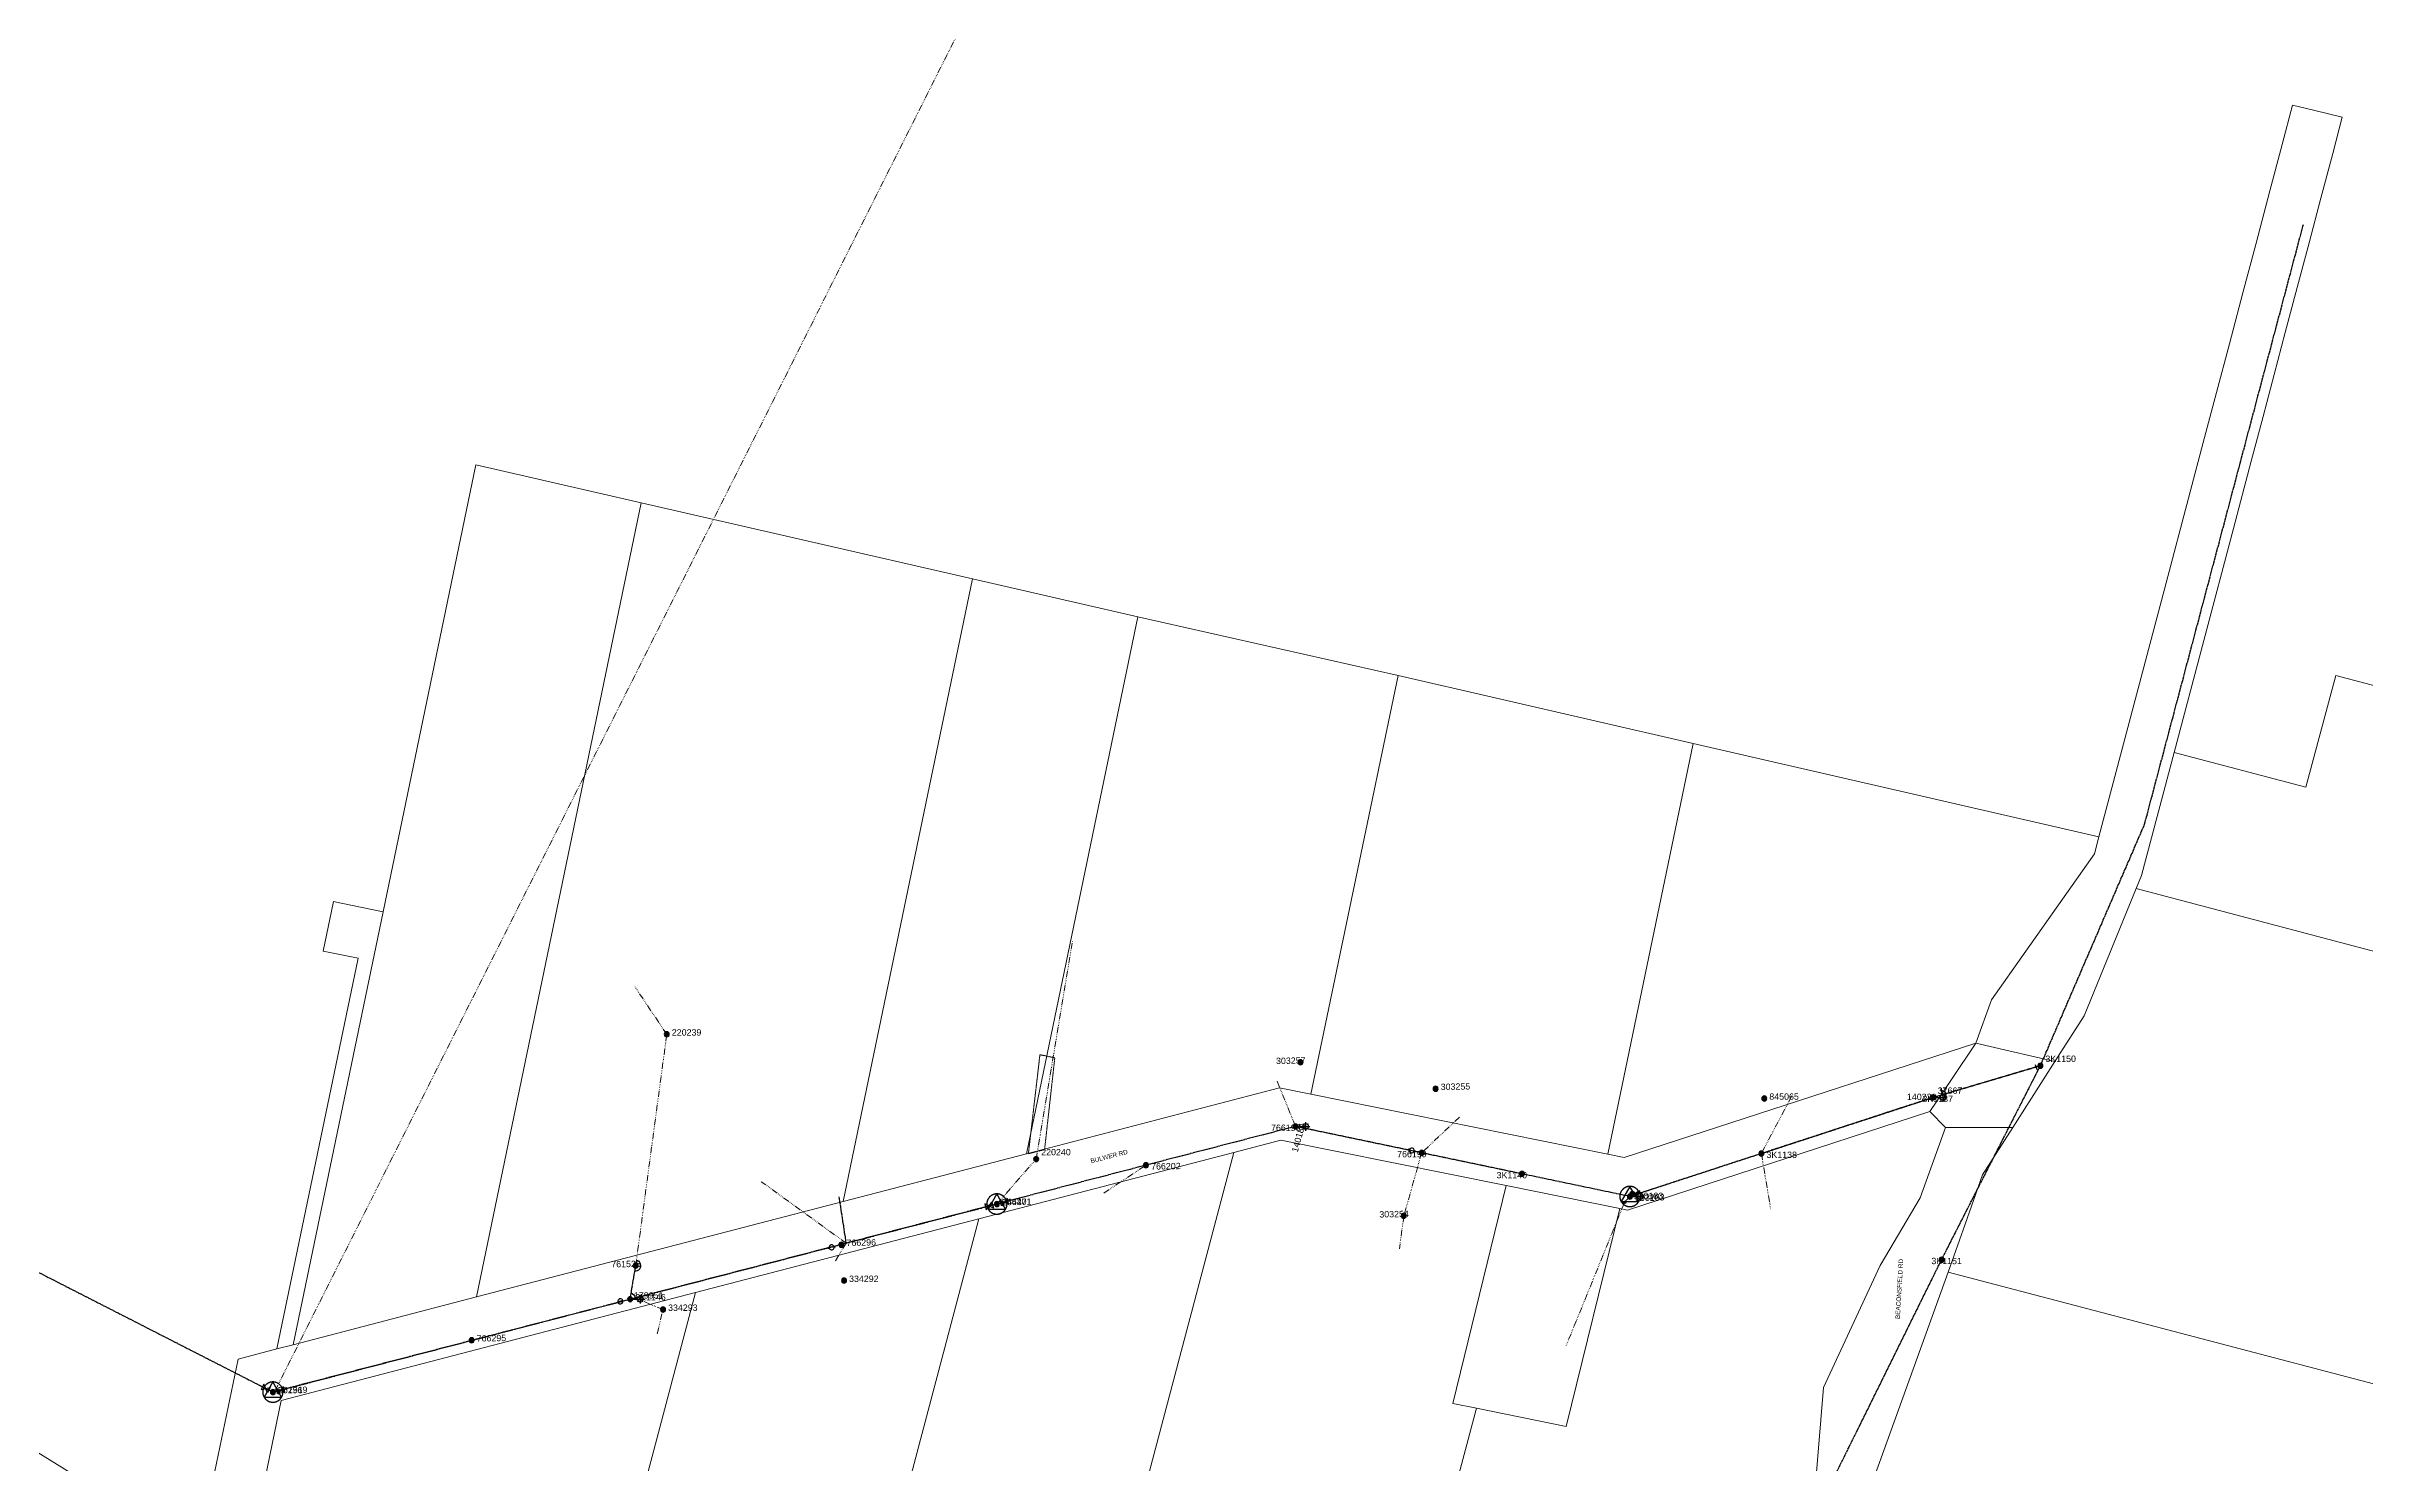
# Model space of a CAD drawing. Header units: metres. Extents: x 256054 to 262066, y 6173540 to 6179224.
# Drawn here: x 258086 to 259002, y 6175530 to 6176089 of the extents above; entities that cross this region are included whole.
import ezdxf
from ezdxf.enums import TextEntityAlignment as Align

# ---------------------------------------------------------------- set-up
doc = ezdxf.new("R2010")
doc.units = ezdxf.units.M
for name, pattern in [('Cable Exist OH', [1, 1, 0]), ('DASHED', [19.05, 12.7, -6.35]), ('HIDDEN2', [0.1875, 0.125, -0.0625]), ('PHANTOMX2', [5.6, 2.5, -0.5, 0.15, -0.5, 0.15, -0.5, 0.15, -0.5, 0.15, -0.5])]:
    doc.linetypes.add(name, pattern=pattern)
doc.layers.get('0').update_dxf_attribs({"color": 6})
for name, color, linetype, lineweight in [('Cadastre Land Parcels_SP_EXT', 96, 'Continuous', 15), ('Cadastre Other Property_SP_EXT', 96, 'DASHED', 15), ('Cadastre Roads_SP_EXT', 54, 'Continuous', 15), ('Mains_HV_EXT', 13, 'Continuous', 25), ('Mains_LV_EXT', 163, 'Continuous', 25), ('Services_SP_EXT', 42, 'PHANTOMX2', 20)]:
    doc.layers.add(name, color=color, linetype=linetype, lineweight=lineweight)
for name, color, linetype in [('Equip_LV_EXT', 7, 'Continuous'), ('Equip_SP_HV_EXT', 7, 'Continuous'), ('Equip_SP_LV_EXT', 7, 'Continuous'), ('Equip_SP_SL_EXT', 7, 'Continuous'), ('Sub_SP_TR_HV_LV_EXT', 7, 'Continuous'), ('SupportsOH_SP_TR_HV_LV_SL_EXT', 7, 'Continuous')]:
    doc.layers.add(name, color=color, linetype=linetype)
doc.styles.add('iecARIAL', font='arial.ttf', dxfattribs={"height": 2})
doc.styles.add('POLE_LABEL', font='arial.ttf', dxfattribs={"height": 2})
doc.styles.add('SL_LABEL', font='arial.ttf', dxfattribs={"height": 2})
doc.styles.get("Standard").update_dxf_attribs({"font": 'arial.ttf'})

# ---------------------------------------------------------------- blocks, each defined once
blk = doc.blocks.new('SUB_POLE_EXT')
at = {"flags": 128}
for points in [[(-0.05, 4), (-0.15, 4), (-0.25, 3.99), (-0.34, 3.99), (-0.44, 3.98), (-0.54, 3.96), (-0.64, 3.95), (-0.73, 3.93), (-0.83, 3.91), (-0.92, 3.89), (-1.02, 3.87), (-1.11, 3.84), (-1.21, 3.81), (-1.3, 3.78), (-1.39, 3.75), (-1.49, 3.71), (-1.58, 3.68), (-1.67, 3.64), (-1.75, 3.59), (-1.84, 3.55), (-1.93, 3.5), (-2.01, 3.46), (-2.1, 3.41), (-2.18, 3.35), (-2.26, 3.3), (-2.34, 3.24), (-2.42, 3.18), (-2.5, 3.12), (-2.58, 3.06), (-2.65, 3), (-2.72, 2.93), (-2.79, 2.86), (-2.86, 2.79), (-2.93, 2.72), (-3, 2.65), (-3.06, 2.58), (-3.12, 2.5), (-3.18, 2.42), (-3.24, 2.34), (-3.3, 2.26), (-3.35, 2.18), (-3.41, 2.1), (-3.46, 2.01), (-3.5, 1.93), (-3.55, 1.84), (-3.59, 1.75), (-3.64, 1.67), (-3.68, 1.58), (-3.71, 1.49), (-3.75, 1.39), (-3.78, 1.3), (-3.81, 1.21), (-3.84, 1.11), (-3.87, 1.02), (-3.89, 0.92), (-3.91, 0.83), (-3.93, 0.73), (-3.95, 0.64), (-3.96, 0.54), (-3.98, 0.44), (-3.99, 0.34), (-3.99, 0.25), (-4, 0.15), (-4, 0.05), (-4, -0.05), (-4, -0.15), (-3.99, -0.25), (-3.99, -0.34), (-3.98, -0.44), (-3.96, -0.54), (-3.95, -0.64), (-3.93, -0.73), (-3.91, -0.83), (-3.89, -0.92), (-3.87, -1.02), (-3.84, -1.11), (-3.81, -1.21), (-3.78, -1.3), (-3.75, -1.39), (-3.71, -1.49), (-3.68, -1.58), (-3.64, -1.67), (-3.59, -1.75), (-3.55, -1.84), (-3.5, -1.93), (-3.46, -2.01), (-3.41, -2.1), (-3.35, -2.18), (-3.3, -2.26), (-3.24, -2.34), (-3.18, -2.42), (-3.12, -2.5), (-3.06, -2.58), (-3, -2.65), (-2.93, -2.72), (-2.86, -2.79), (-2.79, -2.86), (-2.72, -2.93), (-2.65, -3), (-2.58, -3.06), (-2.5, -3.12), (-2.42, -3.18), (-2.34, -3.24), (-2.26, -3.3), (-2.18, -3.35), (-2.1, -3.41), (-2.01, -3.46), (-1.93, -3.5), (-1.84, -3.55), (-1.75, -3.59), (-1.67, -3.64), (-1.58, -3.68), (-1.49, -3.71), (-1.39, -3.75), (-1.3, -3.78), (-1.21, -3.81), (-1.11, -3.84), (-1.02, -3.87), (-0.92, -3.89), (-0.83, -3.91), (-0.73, -3.93), (-0.64, -3.95), (-0.54, -3.96), (-0.44, -3.98), (-0.34, -3.99), (-0.25, -3.99), (-0.15, -4), (-0.05, -4), (0.05, -4), (0.15, -4), (0.25, -3.99), (0.34, -3.99), (0.44, -3.98), (0.54, -3.96), (0.64, -3.95), (0.73, -3.93), (0.83, -3.91), (0.92, -3.89), (1.02, -3.87), (1.11, -3.84), (1.21, -3.81), (1.3, -3.78), (1.39, -3.75), (1.49, -3.71), (1.58, -3.68), (1.67, -3.64), (1.75, -3.59), (1.84, -3.55), (1.93, -3.5), (2.01, -3.46), (2.1, -3.41), (2.18, -3.35), (2.26, -3.3), (2.34, -3.24), (2.42, -3.18), (2.5, -3.12), (2.58, -3.06), (2.65, -3), (2.72, -2.93), (2.79, -2.86), (2.86, -2.79), (2.93, -2.72), (3, -2.65), (3.06, -2.58), (3.12, -2.5), (3.18, -2.42), (3.24, -2.34), (3.3, -2.26), (3.35, -2.18), (3.41, -2.1), (3.46, -2.01), (3.5, -1.93), (3.55, -1.84), (3.59, -1.75), (3.64, -1.67), (3.68, -1.58), (3.71, -1.49), (3.75, -1.39), (3.78, -1.3), (3.81, -1.21), (3.84, -1.11), (3.87, -1.02), (3.89, -0.92), (3.91, -0.83), (3.93, -0.73), (3.95, -0.64), (3.96, -0.54), (3.98, -0.44), (3.99, -0.34), (3.99, -0.25), (4, -0.15), (4, -0.05), (4, 0.05), (4, 0.15), (3.99, 0.25), (3.99, 0.34), (3.98, 0.44), (3.96, 0.54), (3.95, 0.64), (3.93, 0.73), (3.91, 0.83), (3.89, 0.92), (3.87, 1.02), (3.84, 1.11), (3.81, 1.21), (3.78, 1.3), (3.75, 1.39), (3.71, 1.49), (3.68, 1.58), (3.64, 1.67), (3.59, 1.75), (3.55, 1.84), (3.5, 1.93), (3.46, 2.01), (3.41, 2.1), (3.35, 2.18), (3.3, 2.26), (3.24, 2.34), (3.18, 2.42), (3.12, 2.5), (3.06, 2.58), (3, 2.65), (2.93, 2.72), (2.86, 2.79), (2.79, 2.86), (2.72, 2.93), (2.65, 3), (2.58, 3.06), (2.5, 3.12), (2.42, 3.18), (2.34, 3.24), (2.26, 3.3), (2.18, 3.35), (2.1, 3.41), (2.01, 3.46), (1.93, 3.5), (1.84, 3.55), (1.75, 3.59), (1.67, 3.64), (1.58, 3.68), (1.49, 3.71), (1.39, 3.75), (1.3, 3.78), (1.21, 3.81), (1.11, 3.84), (1.02, 3.87), (0.92, 3.89), (0.83, 3.91), (0.73, 3.93), (0.64, 3.95), (0.54, 3.96), (0.44, 3.98), (0.34, 3.99), (0.25, 3.99), (0.15, 4), (0.05, 4)], [(0, 4), (-3.46, -2), (3.46, -2)]]:
    blk.add_lwpolyline(points, close=True, dxfattribs=at)
at = {"flags": 8}
blk.add_attdef('ASSET_NUM', text='', height=2.5, dxfattribs=at).set_placement((0, 7), align=Align.MIDDLE_CENTER)
for tag, flags, p in [('STREET_CODE', 9, (-1.38, 1.45)), ('NO_PHASES', 9, (-1.38, 1.05)), ('OPERATED_BY', 9, (-1.38, 0.65)), ('MAINTAINED_BY', 9, (-1.38, 0.45)), ('ORIENTATION', 9, (-1.38, 0.25)), ('OWNED_BY', 9, (-1.38, 0.05)), ('CONSTRUCTED_VOLTAGE', 9, (-1.13, 0.75)), ('OPERATING_VOLTAGE', 9, (-1.13, 0.35)), ('STATE', 9, (-1.38, -0.35)), ('USAGE', 9, (-1.38, -0.75)), ('LEGEND', 9, (-1.38, -0.95)), ('SUBURB', 9, (-1.38, -1.15)), ('STREETNAME', 9, (-1.38, -1.35)), ('LOCATION', 9, (-1.38, -1.55)), ('NOTES', 9, (-1.38, -1.75)), ('Z', 1, (-1.38, -1.95)), ('SECONDARY_VOLTAGE', 9, (-1.13, -0.65)), ('SUBSTATION_TYPE', 9, (-1.13, -1.05))]:
    blk.add_attdef(tag, text='', height=0.1, dxfattribs=dict(flags=flags)).set_placement(p, align=Align.MIDDLE_LEFT)
blk = doc.blocks.new('LV_OH_LINKS_DISTFUSE_EXT')
for p, q in [((0, 0), (0.96, 0)), ((3.84, 0), (4.8, 0))]:
    blk.add_line(p, q)
blk.add_lwpolyline([(3.84, -1.2), (3.84, 1.2), (0.96, -1.2), (0.96, 1.2)], close=True)
at = {"flags": 9}
for tag, p in [('ACTUAL_STATUS', (0, 0)), ('CONSTRUCTED_VOLTAGE', (0, -0.2)), ('OPERATING_VOLTAGE', (0, -0.6)), ('ORIENTATION', (0, -0.8)), ('OWNED_BY', (0, -1)), ('STATE', (0, -1.2)), ('SWITCH_TYPE', (0, -1.4)), ('NO_PHASES', (0, -0.4)), ('USAGE', (0, -1.6)), ('NOTES', (0, -1.8))]:
    blk.add_attdef(tag, text='', height=0.2, dxfattribs=at).set_placement(p, align=Align.MIDDLE_LEFT)
at = {"flags": 1}
blk.add_attdef('Z', (0, 0), '', height=0.2, dxfattribs=at)
blk = doc.blocks.new('LV_OH_LINKS_OPEN_EXT')
for p, q in [((-0.17, 4.97), (-0.17, 5.46)), ((-0.17, 3), (-0.17, 2.5)), ((0.17, 4.97), (0.17, 5.46)), ((0.17, 3), (0.17, 2.5))]:
    blk.add_line(p, q)
blk.add_lwpolyline([(0, 2.99, 1), (0, 4.98, 1)], format="xyb", close=True)
at = {"flags": 9}
for tag, p in [('ACTUAL_STATUS', (0, 0)), ('CONSTRUCTED_VOLTAGE', (0, -0.2)), ('OPERATING_VOLTAGE', (0, -0.6)), ('ORIENTATION', (0, -0.8)), ('OWNED_BY', (0, -1)), ('STATE', (0, -1.2)), ('SWITCH_TYPE', (0, -1.4)), ('NO_PHASES', (0, -0.4)), ('USAGE', (0, -1.6)), ('LEGEND', (0, -1.8)), ('NOTES', (0, -2))]:
    blk.add_attdef(tag, text='', height=0.2, dxfattribs=at).set_placement(p, align=Align.MIDDLE_LEFT)
at = {"flags": 1}
blk.add_attdef('Z', (0, 0), '', height=0.2, dxfattribs=at)
blk = doc.blocks.new('LV_OH_LINKS_CLOSED_EXT')
for p, q in [((-0.17, 4.97), (-0.17, 3)), ((0.17, 4.97), (0.17, 3))]:
    blk.add_line(p, q)
blk.add_lwpolyline([(0, 2.99, 1), (0, 4.98, 1)], format="xyb", close=True)
at = {"flags": 9}
for tag, p in [('ACTUAL_STATUS', (0, 0)), ('CONSTRUCTED_VOLTAGE', (0, -0.2)), ('OPERATING_VOLTAGE', (0, -0.6)), ('ORIENTATION', (0, -0.8)), ('OWNED_BY', (0, -1)), ('STATE', (0, -1.2)), ('SWITCH_TYPE', (0, -1.4)), ('NO_PHASES', (0, -0.4)), ('USAGE', (0, -1.6)), ('NOTES', (0, -1.8))]:
    blk.add_attdef(tag, text='', height=0.2, dxfattribs=at).set_placement(p, align=Align.MIDDLE_LEFT)
at = {"flags": 1}
blk.add_attdef('Z', (0, 0), '', height=0.2, dxfattribs=at)
blk = doc.blocks.new('SL_LANTERN_EXT')
at = {"flags": 9}
for tag, p in [('LRATECODE', (-7.4, 0)), ('LOUTREACHVOCAB', (-7.2, 0)), ('LOUTREACH', (-7, 0)), ('LANTNUMBER', (-6.6, 0)), ('LNEW', (-6.4, 0)), ('LMASTVOCAB', (-6.2, 0)), ('LMAST', (-6, 0)), ('LLAMPVOCAB', (-5.8, 0)), ('LLAMP', (-5.6, 0)), ('LEXIST', (-5.4, 0)), ('LCHARGE3PERCENT', (-5.2, 0)), ('LCHARGE3', (-5, 0)), ('LCHARGE2PERCENT', (-4.8, 0)), ('LCHARGE2', (-4.6, 0)), ('LCHARGE1PERCENT', (-4.4, 0)), ('LCHARGE1', (-4.2, 0)), ('LCATEGORY', (-4, 0)), ('LBRACKETVOCAB', (-3.8, 0)), ('LBRACKET', (-3.6, 0)), ('LKINGHEIGHT', (-3.4, 0)), ('CREPLACE', (-3.2, 0)), ('CREMOVE', (-3, 0)), ('CNUMBER', (-2.8, 0)), ('CNEW', (-2.6, 0)), ('CEXIST', (-2.4, 0))]:
    blk.add_attdef(tag, text='', height=0.001, rotation=270, dxfattribs=at).set_placement(p, align=Align.MIDDLE_LEFT)
for tag, p in [('LREMOVE', (0, -7.6)), ('LREPLACE', (0, -7.8)), ('LTYPE', (0, -8)), ('LTYPEVOCAB', (0, -8.2)), ('LEGEND', (0, -8.4)), ('SUBURB', (0, -8.6)), ('STREETNAME', (0, -8.8)), ('LOCATION', (0, -9)), ('NOTES', (0, -9.2)), ('MAINTAINED_BY', (0, -9.86))]:
    blk.add_attdef(tag, text='', height=0.001, dxfattribs=at).set_placement(p, align=Align.MIDDLE_LEFT)
blk.add_attdef('OPERATED_BY', (0, -9.61), '', height=0.001, dxfattribs=at)
blk.add_wipeout([(5.69, 0), (5.06, -1.06), (4, -1.69), (2.94, -1.06), (2.31, 0), (2.94, 1.06), (4, 1.69), (5.06, 1.06)])
for p, q in [((0, 0), (4, 0)), ((2.94, 1.06), (3.2, 0.8)), ((4, 1.69), (4, 0)), ((5.06, 1.06), (4.8, 0.8)), ((2.94, -1.06), (3.2, -0.8)), ((4, 0), (5.69, 0)), ((4, 0), (4, -1.69)), ((5.06, -1.06), (4.8, -0.8))]:
    blk.add_line(p, q)
blk.add_circle((4, 0), 1.12)
for tag, p in [('USAGE', (-2.2, 0)), ('STATE', (-2, 0)), ('OWNED_BY', (-1.8, 0)), ('ORIENTATION', (-1.6, 0)), ('OPERATING_VOLTAGE', (-1.4, 0)), ('NO_PHASES', (-1.2, 0)), ('LANTERN_TYPE', (-1, 0)), ('LANTERN_PURPOSE', (-0.8, 0)), ('CONTROL_TYPE', (-0.6, 0)), ('CONSTRUCTED_VOLTAGE', (-0.4, 0))]:
    blk.add_attdef(tag, text='', height=0.001, rotation=270, dxfattribs=at).set_placement(p, align=Align.MIDDLE_LEFT)
at = {"style": 'SL_LABEL', "flags": 9}
blk.add_attdef('STREET_CODE', text='', height=0.001, rotation=270, dxfattribs=at).set_placement((0, 0), align=Align.MIDDLE_LEFT)
at = {"flags": 1}
blk.add_attdef('Z', (0, 0), '', height=0.001, rotation=270, dxfattribs=at)
at = {"width": 0.9}
blk.add_attdef('LNUMBER', text='', height=1, dxfattribs=at).set_placement((7, -1), align=Align.MIDDLE_LEFT)
blk = doc.blocks.new('POLE_EXT')
blk.add_hatch(color=256).paths.add_polyline_path([(-1, 0, 1), (1, 0, 1)])
blk.add_lwpolyline([(-1, 0, 1), (1, 0, 1)], format="xyb", close=True)
at = {"flags": 8}
blk.add_attdef('pNumber', text='', height=2, dxfattribs=at).set_placement((2.5, 2.5), align=Align.MIDDLE_CENTER)
at = {"style": 'POLE_LABEL', "flags": 9}
for tag, p in [('STRUCTURE_PLANT_NUMBER', (1.35, 0.03)), ('STREET_CODE', (1.35, -0.2))]:
    blk.add_attdef(tag, text='', height=0.2, dxfattribs=at).set_placement(p, align=Align.MIDDLE_LEFT)
at = {"flags": 1}
blk.add_attdef('Z', (1.35, -7.33), '', height=0.2, dxfattribs=at)
at = {"flags": 9}
for tag, p in [('OWNED_BY', (1.35, -0.4)), ('SPECIAL_USE', (1.35, -0.8)), ('STATE', (1.35, -1)), ('cLV', (1.35, -1.4)), ('hDepth', (1.35, -1.6)), ('hDia', (1.35, -1.8)), ('cHV', (1.35, -2)), ('cLinedev', (1.35, -3.4)), ('pExisting', (1.35, -3.8)), ('pFooting', (1.35, -4.4)), ('pNew', (1.35, -4.6)), ('pRelocate', (1.35, -5)), ('pRemove', (1.35, -5.2)), ('pReplace', (1.35, -5.4)), ('pStay', (1.35, -5.6)), ('pType', (1.35, -5.8)), ('cspan', (1.35, -6)), ('STREETNAME', (1.35, -6.2)), ('SUBURB', (1.35, -6.4)), ('OPERATED_BY', (1.36, -7.01)), ('PARENT', (1.35, -0.6)), ('USAGE', (1.35, -1.2)), ('LBRACKET', (1.35, -2.2)), ('LExisting', (1.35, -2.4)), ('LANTNUMBER', (1.35, -2.6)), ('LOther', (1.35, -2.8)), ('LRemove', (1.35, -3)), ('LEGEND', (1.35, -3.2)), ('LOCATION', (1.35, -3.6)), ('PFNUMBER', (1.35, -4)), ('NEWPFNUMBER', (1.35, -4.2)), ('NOTES', (1.35, -6.6)), ('MAINTAINED_BY', (1.36, -6.81))]:
    blk.add_attdef(tag, text='', height=0.2, dxfattribs=at).set_placement(p, align=Align.MIDDLE_LEFT)
blk = doc.blocks.new('HV_USL_CLOSED_EXT')
at = {"layer": 'Equip_SP_HV_EXT'}
blk.add_line((4, 2.5), (4, -2.5), dxfattribs=at)
blk.add_arc((4, 0), 1.5, 270, 90, dxfattribs=at)
for tag, flags, p in [('ACTUAL_STATUS', 9, (0, 1.55)), ('STREET_CODE', 9, (0, 1.75)), ('CONSTRUCTED_VOLTAGE', 9, (0, 1.35)), ('NO_PHASES', 9, (0, 1.15)), ('OPERATING_VOLTAGE', 9, (0, 0.95)), ('ORIENTATION', 9, (0, 0.75)), ('OWNED_BY', 9, (0, 0.55)), ('OPERATED_BY', 9, (0, 0.35)), ('MAINTAINED_BY', 9, (0, 0.15)), ('STATE', 9, (0, -0.05)), ('Z', 1, (0, -1.85)), ('SWITCH_TYPE', 9, (0, -0.25)), ('USAGE', 9, (0, -0.45)), ('LEGEND', 9, (0, -0.65)), ('LOCATION', 9, (0, -0.85)), ('STREETNAME', 9, (0, -1.05)), ('SUBURB', 9, (0, -1.25)), ('NOTES', 9, (0, -1.45)), ('LABEL_ALIGNMENT', 9, (0, -1.65))]:
    blk.add_attdef(tag, text='', height=0.1, dxfattribs=dict(at, flags=flags)).set_placement(p, align=Align.MIDDLE_LEFT)
at = {"layer": 'Equip_SP_HV_EXT', "width": 0.9, "flags": 8}
blk.add_attdef('ASSET_NUM', text='', height=2, rotation=270, dxfattribs=at).set_placement((9.5, 0), align=Align.MIDDLE_CENTER)
blk = doc.blocks.new('End Shackle_EXT')
blk.add_wipeout([(0, 0.25), (1.81, 0.25), (1.82, -0.25), (0, -0.25)])
blk.add_line((1.81, -1), (1.81, 1))
at = {"flags": 1}
blk.add_attdef('Z', (0, 0), '', height=0.2, dxfattribs=at)
at = {"flags": 9}
for tag, p in [('CONNECTOR_TYPE', (0, 0)), ('CONSTRUCTED_VOLTAGE', (0, -0.2)), ('OPERATING_VOLTAGE', (0, -0.6)), ('ORIENTATION', (0, -0.8)), ('OWNED_BY', (0, -1)), ('STATE', (0, -1.2)), ('NO_PHASES', (0, -0.4)), ('USAGE', (0, -1.4)), ('NOTES', (0, -1.6))]:
    blk.add_attdef(tag, text='', height=0.2, dxfattribs=at).set_placement(p, align=Align.MIDDLE_LEFT)
blk = doc.blocks.new('CONNECTOR_NODE_EXT')
h = blk.add_hatch(color=256)
edge = h.paths.add_edge_path()
edge.add_arc((0, 0), 0.5, 0, 360)
blk.add_circle((0, 0), 0.5)
at = {"flags": 1}
blk.add_attdef('Z', (0, 0), '', height=0.2, dxfattribs=at)
at = {"flags": 9}
for tag, p in [('CONNECTOR_TYPE', (0, 0)), ('CONSTRUCTED_VOLTAGE', (0, -0.2)), ('OPERATING_VOLTAGE', (0, -0.6)), ('ORIENTATION', (0, -0.8)), ('SUBTYPE', (0, -1)), ('NO_PHASES', (0, -0.4)), ('USAGE', (0, -1.2)), ('NOTES', (0, -1.4))]:
    blk.add_attdef(tag, text='', height=0.2, dxfattribs=at).set_placement(p, align=Align.MIDDLE_LEFT)

msp = doc.modelspace()

# ---------------------------------------------------------------- linework, layer by layer
at = {"layer": 'Cadastre Land Parcels_SP_EXT', "linetype": 'Continuous'}
for points in [[(258256.16, 6175595.55), (258321.2, 6175909.1), (258255.84, 6175924.09), (258219.34, 6175747.64), (258183.78, 6175576.7), (258256.16, 6175595.55)], [(258328.54, 6175614.39), (258400.92, 6175633.24), (258451.91, 6175879.11), (258386.55, 6175894.11), (258321.2, 6175909.1), (258256.16, 6175595.55), (258328.54, 6175614.39)], [(258473.29, 6175652.09), (258517.26, 6175864.11), (258451.91, 6175879.11), (258400.92, 6175633.24), (258473.29, 6175652.09)], [(258619.91, 6175840.92), (258517.26, 6175864.11), (258473.29, 6175652.09), (258573.1, 6175678.09), (258585.54, 6175675.58), (258619.91, 6175840.92)], [(258736.42, 6175814.11), (258619.91, 6175840.92), (258585.54, 6175675.58), (258702.71, 6175651.95), (258736.42, 6175814.11)], [(258989.98, 6175840.98), (258978.15, 6175796.81), (258926.22, 6175810.55), (258913.35, 6175761.95), (258911.27, 6175756.85), (259125.86, 6175700.06), (259140.11, 6175753.94), (259151.78, 6175798.16), (258989.98, 6175840.98)], [(258746, 6175662.61), (258847.93, 6175695.78), (258854.08, 6175712.87), (258894.73, 6175770.46), (258896.53, 6175777.26), (258821.7, 6175794.48), (258756.33, 6175809.53), (258736.42, 6175814.11), (258702.71, 6175651.95), (258709.21, 6175650.64), (258746, 6175662.61)], [(259092.27, 6175559.01), (259114.39, 6175656.74), (259125.86, 6175700.06), (258911.27, 6175756.85), (258890.68, 6175706.58), (258879.18, 6175688.55), (258862.55, 6175662.48), (258850.64, 6175643.81), (258843.73, 6175624.33), (258836.98, 6175605.31), (259002.36, 6175561.95), (259087.65, 6175539.59), (259092.27, 6175559.01)], [(258183.78, 6175576.7), (258219.34, 6175747.64), (258202.75, 6175751.09), (258199.77, 6175751.71), (258195.7, 6175732.14), (258209.4, 6175729.29), (258177.3, 6175575.01), (258183.78, 6175576.7)], [(258825.94, 6175634.71), (258835.92, 6175662.42), (258829.8, 6175668.73), (258710.42, 6175629.88), (258707.38, 6175630.49), (258686.32, 6175544.47), (258650.86, 6175551.62), (258627.25, 6175462.64), (258776.67, 6175423.04), (258780.33, 6175467.94), (258776.85, 6175498.41), (258784.59, 6175519.9), (258787.86, 6175559.77), (258810.14, 6175607.99), (258825.94, 6175634.71)], [(258650.86, 6175551.62), (258641.51, 6175553.5), (258662.57, 6175639.53), (258573.7, 6175657.45), (258555.06, 6175652.59), (258512.84, 6175492.96), (258627.25, 6175462.64), (258650.86, 6175551.62)], [(258512.84, 6175492.96), (258555.06, 6175652.59), (258454.43, 6175626.38), (258410.06, 6175458.61), (258497.62, 6175435.44), (258512.84, 6175492.96)], [(258707.38, 6175630.49), (258662.57, 6175639.53), (258641.51, 6175553.5), (258650.86, 6175551.62), (258686.32, 6175544.47), (258707.38, 6175630.49)], [(258454.43, 6175626.38), (258342.66, 6175597.27), (258311.58, 6175479.76), (258353.11, 6175473.69), (258410.06, 6175458.61), (258454.43, 6175626.38)], [(259087.65, 6175539.59), (259002.36, 6175561.95), (258836.98, 6175605.31), (258800.75, 6175504.64), (258801.79, 6175495.55), (259060.37, 6175436.54), (259087.65, 6175539.59)], [(258342.66, 6175597.27), (258179.1, 6175554.67), (258169.95, 6175510.54), (258177.81, 6175499.3), (258311.58, 6175479.76), (258342.66, 6175597.27)], [(258025.95, 6175569.37), (257973.05, 6175523.87), (258133.2, 6175503.12), (258025.95, 6175569.37)]]:
    msp.add_lwpolyline(points, close=True, dxfattribs=at)
at = {"layer": 'Cadastre Other Property_SP_EXT', "linetype": 'HIDDEN2'}
msp.add_lwpolyline([(258480.39, 6175653.74), (258484.42, 6175689.96), (258478.55, 6175691.2), (258474, 6175652.1), (258480.39, 6175653.74)], close=True, dxfattribs=at)
at = {"layer": 'Cadastre Roads_SP_EXT', "linetype": 'Continuous'}
for points in [[(258890.68, 6175706.58), (258911.27, 6175756.85), (258913.35, 6175761.95), (258926.22, 6175810.55), (258937.92, 6175854.76), (258949.62, 6175898.98), (258956.67, 6175925.61), (258961.32, 6175943.17), (258965.71, 6175959.77), (258970.11, 6175976.37), (258974.78, 6175994.05), (258979.46, 6176011.72), (258984.14, 6176029.39), (258988.81, 6176047.07), (258992.58, 6176061.31), (258981.17, 6176064.1), (258972.99, 6176066.09), (258968.92, 6176050.52), (258964.02, 6176032.27), (258958.55, 6176011.57), (258953.38, 6175992.05), (258948.03, 6175971.84), (258942.95, 6175952.64), (258937.72, 6175932.85), (258932.57, 6175913.41), (258922.4, 6175874.97), (258905.05, 6175809.42), (258896.53, 6175777.26), (258894.73, 6175770.46), (258854.08, 6175712.87), (258847.93, 6175695.78), (258860.96, 6175692.76), (258879.18, 6175688.55), (258890.68, 6175706.58)], [(258815.51, 6175375.66), (258811.75, 6175408.53), (258803.86, 6175477.52), (258801.79, 6175495.55), (258800.75, 6175504.64), (258836.98, 6175605.31), (258843.73, 6175624.33), (258850.64, 6175643.81), (258862.55, 6175662.48), (258846.9, 6175662.44), (258835.92, 6175662.42), (258825.94, 6175634.71), (258810.14, 6175607.99), (258787.86, 6175559.77), (258784.59, 6175519.9), (258780.33, 6175467.94), (258776.67, 6175423.04), (258773.34, 6175354.6), (258791.98, 6175345.5), (258805.75, 6175338.78), (258815.51, 6175375.66)]]:
    msp.add_lwpolyline(points, close=True, dxfattribs=at)
at = {"layer": 'Mains_LV_EXT', "linetype": 'Cable Exist OH'}
for points in [[(258520.41, 6175647.57), (258461.56, 6175632.25)], [(258402.11, 6175616.94), (258399.32, 6175635.12)], [(258400.2, 6175616.32), (258461.56, 6175632.25)], [(258059.83, 6175617.27), (258175.8, 6175557.99)]]:
    msp.add_lwpolyline(points, dxfattribs=at)
at = {"layer": 'Mains_LV_EXT', "linetype": 'Continuous'}
for points in [[(258318.72, 6175605.93, 1.009875), (258319.28, 6175609.89)], [(258317.22, 6175597.12, -0.28048), (258318.77, 6175595.18)]]:
    msp.add_lwpolyline(points, format="xyb", dxfattribs=at)
at = {"layer": 'Services_SP_EXT'}
for points in [[(258477.06, 6175649.98), (258491.45, 6175736.19)], [(258319.01, 6175607.91), (258331.26, 6175699.25), (258318.75, 6175717.96)], [(258775.18, 6175674.64), (258763.32, 6175652.18)], [(258644.13, 6175666.52), (258629.19, 6175652.46)], [(258461.56, 6175632.25), (258477.06, 6175649.98)], [(258503.77, 6175636.57), (258520.41, 6175647.57)], [(258629.19, 6175652.46), (258622.24, 6175627.61), (258620.41, 6175614.58)], [(258763.32, 6175652.18), (258767.02, 6175630.03)], [(258402.06, 6175616.79), (258368.58, 6175641.06)], [(258397.81, 6175609.88), (258402.07, 6175616.79)]]:
    msp.add_lwpolyline(points, dxfattribs=at)

# ---------------------------------------------------------------- block references
at = {"layer": 'Equip_LV_EXT'}
for p in [(258710.68, 6175635.89), (258711.02, 6175636.14), (258711.43, 6175636.22)]:
    msp.add_blockref('LV_OH_LINKS_DISTFUSE_EXT', p, dxfattribs=at)
for p, rotation in [((258460.81, 6175632.06), 194.1771700056418), ((258462.19, 6175632.41), 14.1558397248412), ((258175.09, 6175558.35), 153.1807007997287), ((258176.48, 6175558.17), 13.80733554195085)]:
    msp.add_blockref('LV_OH_LINKS_DISTFUSE_EXT', p, dxfattribs=dict(at, rotation=rotation))
at = {"layer": 'Equip_SP_LV_EXT'}
for name, p, rotation in [('LV_OH_LINKS_OPEN_EXT', (258629.19, 6175652.46), 76.4292260215555), ('LV_OH_LINKS_OPEN_EXT', (258400.2, 6175616.19), 104.8827603232632), ('LV_OH_LINKS_CLOSED_EXT', (258316.82, 6175594.68), 102.8215192734136)]:
    msp.add_blockref(name, p, dxfattribs=dict(at, rotation=rotation))
at = {"layer": 'Sub_SP_TR_HV_LV_EXT'}
ref = msp.add_blockref('SUB_POLE_EXT', (258711.43, 6175635.22), dxfattribs=at)
ref.add_attrib('ASSET_NUM', '30710', dxfattribs={"layer": '0', "height": 2.5}).set_placement((258713.43, 6175635.97), align=Align.TOP_LEFT)
ref = msp.add_blockref('SUB_POLE_EXT', (258461.56, 6175632.25), dxfattribs=at)
ref.add_attrib('ASSET_NUM', '24447', dxfattribs={"layer": '0', "height": 2.5, "rotation": 1}).set_placement((258463.56, 6175633), align=Align.MIDDLE_LEFT)
ref = msp.add_blockref('SUB_POLE_EXT', (258175.8, 6175557.99), dxfattribs=at)
ref.add_attrib('ASSET_NUM', '30296', dxfattribs={"layer": '0', "height": 2.5}).set_placement((258177.8, 6175558.74), align=Align.MIDDLE_LEFT)
at = {"layer": 'SupportsOH_SP_TR_HV_LV_SL_EXT'}
ref = msp.add_blockref('POLE_EXT', (258331.26, 6175699.25), dxfattribs=at)
ref.add_attrib('ASSET_NUM', '220239', dxfattribs={"layer": '0', "height": 2.5, "style": 'POLE_LABEL'}).set_placement((258333.26, 6175700), align=Align.MIDDLE_LEFT)
ref = msp.add_blockref('POLE_EXT', (258581.39, 6175688.2), dxfattribs=at)
ref.add_attrib('ASSET_NUM', '303257', dxfattribs={"layer": '0', "height": 2.5, "rotation": 1, "style": 'POLE_LABEL'}).set_placement((258583.39, 6175688.95), align=Align.MIDDLE_RIGHT)
ref = msp.add_blockref('POLE_EXT', (258873.43, 6175686.86), dxfattribs=at)
ref.add_attrib('ASSET_NUM', '3K1150', dxfattribs={"layer": '0', "height": 2.5, "style": 'POLE_LABEL'}).set_placement((258875.43, 6175687.61), align=Align.BOTTOM_LEFT)
ref = msp.add_blockref('POLE_EXT', (258634.73, 6175677.76), dxfattribs=at)
ref.add_attrib('ASSET_NUM', '303255', dxfattribs={"layer": '0', "height": 2.5, "rotation": 1, "style": 'POLE_LABEL'}).set_placement((258636.73, 6175678.51), align=Align.MIDDLE_LEFT)
ref = msp.add_blockref('POLE_EXT', (258764.44, 6175673.92), dxfattribs=at)
ref.add_attrib('ASSET_NUM', '845065', dxfattribs={"layer": '0', "height": 2.5, "style": 'POLE_LABEL'}).set_placement((258766.44, 6175674.67), align=Align.MIDDLE_LEFT)
ref = msp.add_blockref('POLE_EXT', (258477.06, 6175649.98), dxfattribs=at)
ref.add_attrib('ASSET_NUM', '220240', dxfattribs={"layer": '0', "height": 2.5, "style": 'POLE_LABEL'}).set_placement((258479.06, 6175650.73), align=Align.BOTTOM_LEFT)
ref = msp.add_blockref('POLE_EXT', (258520.41, 6175647.57), dxfattribs=at)
ref.add_attrib('ASSET_NUM', '766202', dxfattribs={"layer": '0', "height": 2.5, "rotation": 1, "style": 'POLE_LABEL'}).set_placement((258522.41, 6175648.32), align=Align.TOP_LEFT)
ref = msp.add_blockref('POLE_EXT', (258629.19, 6175652.46), dxfattribs=at)
ref.add_attrib('ASSET_NUM', '766199', dxfattribs={"layer": '0', "height": 2.5, "rotation": 0.06639, "style": 'POLE_LABEL'}).set_placement((258631.19, 6175653.21), align=Align.TOP_RIGHT)
ref = msp.add_blockref('POLE_EXT', (258763.32, 6175652.18), dxfattribs=at)
ref.add_attrib('ASSET_NUM', '3K1138', dxfattribs={"layer": '0', "height": 2.5, "style": 'POLE_LABEL'}).set_placement((258765.32, 6175652.93), align=Align.TOP_LEFT)
ref = msp.add_blockref('POLE_EXT', (258668.82, 6175644.15), dxfattribs=at)
ref.add_attrib('ASSET_NUM', '3K1140', dxfattribs={"layer": '0', "height": 2.5, "style": 'POLE_LABEL'}).set_placement((258670.82, 6175644.9), align=Align.TOP_RIGHT)
ref = msp.add_blockref('POLE_EXT', (258461.56, 6175632.25), dxfattribs=at)
ref.add_attrib('ASSET_NUM', '766201', dxfattribs={"layer": '0', "height": 2.5, "rotation": 1, "style": 'POLE_LABEL'}).set_placement((258463.56, 6175633), align=Align.MIDDLE_LEFT)
ref = msp.add_blockref('POLE_EXT', (258622.16, 6175627.61), dxfattribs=at)
ref.add_attrib('ASSET_NUM', '303254', dxfattribs={"layer": '0', "height": 2.5, "rotation": 1, "style": 'POLE_LABEL'}).set_placement((258624.16, 6175628.36), align=Align.MIDDLE_RIGHT)
ref = msp.add_blockref('POLE_EXT', (258319.01, 6175607.91), dxfattribs=at)
ref.add_attrib('ASSET_NUM', '761526', dxfattribs={"layer": '0', "height": 2.5, "rotation": 1, "style": 'POLE_LABEL'}).set_placement((258321.01, 6175608.66), align=Align.MIDDLE_RIGHT)
ref = msp.add_blockref('POLE_EXT', (258400.2, 6175616.19), dxfattribs=at)
ref.add_attrib('ASSET_NUM', '766296', dxfattribs={"layer": '0', "height": 2.5, "rotation": 1, "style": 'POLE_LABEL'}).set_placement((258402.2, 6175616.94), align=Align.MIDDLE_LEFT)
ref = msp.add_blockref('POLE_EXT', (258834.42, 6175610.24), dxfattribs=at)
ref.add_attrib('ASSET_NUM', '3K1151', dxfattribs={"layer": '0', "height": 2.5, "style": 'POLE_LABEL'}).set_placement((258836.42, 6175611), align=Align.TOP_CENTER)
ref = msp.add_blockref('POLE_EXT', (258401.22, 6175601.99), dxfattribs=at)
ref.add_attrib('ASSET_NUM', '334292', dxfattribs={"layer": '0', "height": 2.5, "style": 'POLE_LABEL'}).set_placement((258403.22, 6175602.74), align=Align.MIDDLE_LEFT)
ref = msp.add_blockref('POLE_EXT', (258254.23, 6175578.43), dxfattribs=at)
ref.add_attrib('ASSET_NUM', '766295', dxfattribs={"layer": '0', "height": 2.5, "rotation": 1, "style": 'POLE_LABEL'}).set_placement((258256.23, 6175579.18), align=Align.MIDDLE_LEFT)
ref = msp.add_blockref('POLE_EXT', (258175.8, 6175557.99), dxfattribs=at)
ref.add_attrib('ASSET_NUM', '761519', dxfattribs={"layer": '0', "height": 2.5, "rotation": 1, "style": 'POLE_LABEL'}).set_placement((258177.8, 6175558.74), align=Align.MIDDLE_LEFT)

# ---------------------------------------------------------------- texts
at = {"layer": 'Cadastre Roads_SP_EXT'}
for s, rotation, p in [('BULWER RD', 14.37265, (258498.78, 6175648.33)), ('BEACONSFIELD RD', 86.65568, (258817.94, 6175586.8))]:
    msp.add_text(s, height=1.8, rotation=rotation, dxfattribs=at).set_placement(p)

# ---------------------------------------------------------------- next in the draw order: block references
at = {"layer": 'Equip_SP_SL_EXT'}
ref = msp.add_blockref('SL_LANTERN_EXT', (258830.92, 6175674.26), dxfattribs=at)
ref.add_attrib('ASSET_NUM', '140223', dxfattribs={"layer": '0', "height": 2.5, "rotation": 359.60976, "style": 'iecARIAL'}).set_placement((258832.42, 6175675.76), align=Align.TOP_RIGHT)
ref = msp.add_blockref('SL_LANTERN_EXT', (258579.43, 6175662.88), dxfattribs=at)
ref.add_attrib('ASSET_NUM', '140184', dxfattribs={"layer": '0', "height": 2.5, "rotation": 74.74427, "style": 'iecARIAL'}).set_placement((258580.93, 6175664.38), align=Align.TOP_RIGHT)
ref = msp.add_blockref('SL_LANTERN_EXT', (258711.43, 6175635.22), dxfattribs=at)
ref.add_attrib('ASSET_NUM', '140183', dxfattribs={"layer": '0', "height": 2.5, "style": 'iecARIAL'}).set_placement((258712.93, 6175636.72), align=Align.TOP_LEFT)
ref = msp.add_blockref('SL_LANTERN_EXT', (258316.82, 6175594.68), dxfattribs=at)
ref.add_attrib('ASSET_NUM', '179951', dxfattribs={"layer": '0', "height": 2.5, "rotation": 0.02417, "style": 'iecARIAL'}).set_placement((258318.32, 6175596.18), align=Align.MIDDLE_LEFT)
at = {"layer": 'Mains_LV_EXT', "rotation": 196.6662847673934}
msp.add_blockref('End Shackle_EXT', (258873.43, 6175686.86), dxfattribs=at)

# ---------------------------------------------------------------- next in the draw order: linework, layer by layer
at = {"layer": 'Cadastre Roads_SP_EXT', "linetype": 'Continuous'}
msp.add_lwpolyline([(258169.95, 6175510.54), (258179.1, 6175554.67), (258342.66, 6175597.27), (258454.43, 6175626.38), (258555.06, 6175652.59), (258573.7, 6175657.45), (258662.57, 6175639.53), (258707.38, 6175630.49), (258710.42, 6175629.88), (258829.8, 6175668.73), (258829.8, 6175668.73), (258838.31, 6175681.42), (258847.93, 6175695.78), (258746, 6175662.61), (258709.21, 6175650.64), (258702.71, 6175651.95), (258585.54, 6175675.58), (258573.1, 6175678.09), (258473.29, 6175652.09), (258400.92, 6175633.24), (258328.54, 6175614.39), (258256.16, 6175595.55), (258183.78, 6175576.7), (258177.3, 6175575.01), (258162.06, 6175571.04), (258149.62, 6175511.04)], dxfattribs=at)
at = {"layer": 'Mains_HV_EXT', "linetype": 'Cable Exist OH'}
for points in [[(258873.43, 6175686.86), (258914.56, 6175782.2), (258977.25, 6176019.04)], [(258773.36, 6175350.36), (258780.53, 6175419.07), (258779.46, 6175498.9), (258834.42, 6175610.24), (258873.42, 6175686.84)], [(258873.41, 6175686.85), (258830.92, 6175674.26)], [(258830.92, 6175674.26), (258711.43, 6175635.22)], [(258711.43, 6175635.22), (258579.43, 6175662.88), (258520.41, 6175647.57), (258461.56, 6175632.25)], [(258461.56, 6175632.25), (258254.14, 6175578.32), (258175.8, 6175557.99)]]:
    msp.add_lwpolyline(points, dxfattribs=at)
at = {"layer": 'Mains_LV_EXT', "linetype": 'Cable Exist OH'}
for points in [[(258830.96, 6175674.28), (258873.43, 6175686.86)], [(258763.32, 6175652.18), (258830.92, 6175674.26), (258830.96, 6175674.28)], [(258579.43, 6175662.88), (258520.41, 6175647.57)], [(258629.19, 6175652.46), (258579.43, 6175662.88)], [(258711.43, 6175635.22), (258668.82, 6175644.15), (258629.19, 6175652.46)], [(258763.32, 6175652.18), (258711.43, 6175635.22)], [(258709.28, 6175632.92), (258711.43, 6175635.22)], [(258316.82, 6175594.68), (258400.2, 6175616.32)], [(258316.82, 6175594.68), (258319.01, 6175607.91)], [(258175.8, 6175557.99), (258316.82, 6175594.68)]]:
    msp.add_lwpolyline(points, dxfattribs=at)
at = {"layer": 'Services_SP_EXT'}
for points in [[(258638.2, 6176476.31), (258176.48, 6175558.17)], [(258572.19, 6175680.74), (258579.43, 6175662.88)], [(258709.28, 6175632.92), (258686.19, 6175576.15)], [(258329.78, 6175590.57), (258318.75, 6175595.19)], [(258327.49, 6175581.03), (258329.78, 6175590.57)]]:
    msp.add_lwpolyline(points, dxfattribs=at)

# ---------------------------------------------------------------- next in the draw order: block references
at = {"layer": 'Equip_LV_EXT'}
msp.add_blockref('CONNECTOR_NODE_EXT', (258709.28, 6175632.92), dxfattribs=at)
at = {"layer": 'Equip_SP_HV_EXT'}
ref = msp.add_blockref('HV_USL_CLOSED_EXT', (258830.92, 6175674.26), dxfattribs=dict(at, rotation=17.91201816762157))
ref.add_attrib('ASSET_NUM', '37667', dxfattribs={"layer": '0', "height": 2.5}).set_placement((258832.92, 6175675.01), align=Align.BOTTOM_LEFT)
at = {"layer": 'SupportsOH_SP_TR_HV_LV_SL_EXT'}
ref = msp.add_blockref('POLE_EXT', (258830.92, 6175674.26), dxfattribs=at)
ref.add_attrib('ASSET_NUM', '3K1137', dxfattribs={"layer": '0', "height": 2.5, "style": 'POLE_LABEL'}).set_placement((258832.92, 6175675.01), align=Align.TOP_CENTER)
ref = msp.add_blockref('POLE_EXT', (258579.43, 6175662.88), dxfattribs=at)
ref.add_attrib('ASSET_NUM', '766198', dxfattribs={"layer": '0', "height": 2.5, "style": 'POLE_LABEL'}).set_placement((258581.43, 6175663.63), align=Align.TOP_RIGHT)
ref = msp.add_blockref('POLE_EXT', (258711.43, 6175635.22), dxfattribs=at)
ref.add_attrib('ASSET_NUM', '303253', dxfattribs={"layer": '0', "height": 2.5, "rotation": 1, "style": 'POLE_LABEL'}).set_placement((258713.43, 6175635.97), align=Align.TOP_LEFT)
ref = msp.add_blockref('POLE_EXT', (258316.82, 6175594.68), dxfattribs=at)
ref.add_attrib('ASSET_NUM', '3K1146', dxfattribs={"layer": '0', "height": 2.5, "style": 'POLE_LABEL'}).set_placement((258318.82, 6175595.43), align=Align.MIDDLE_LEFT)
ref = msp.add_blockref('POLE_EXT', (258329.78, 6175590.57), dxfattribs=at)
ref.add_attrib('ASSET_NUM', '334293', dxfattribs={"layer": '0', "height": 2.5, "style": 'POLE_LABEL'}).set_placement((258331.78, 6175591.32), align=Align.MIDDLE_LEFT)

doc.saveas('drawing.dxf')
